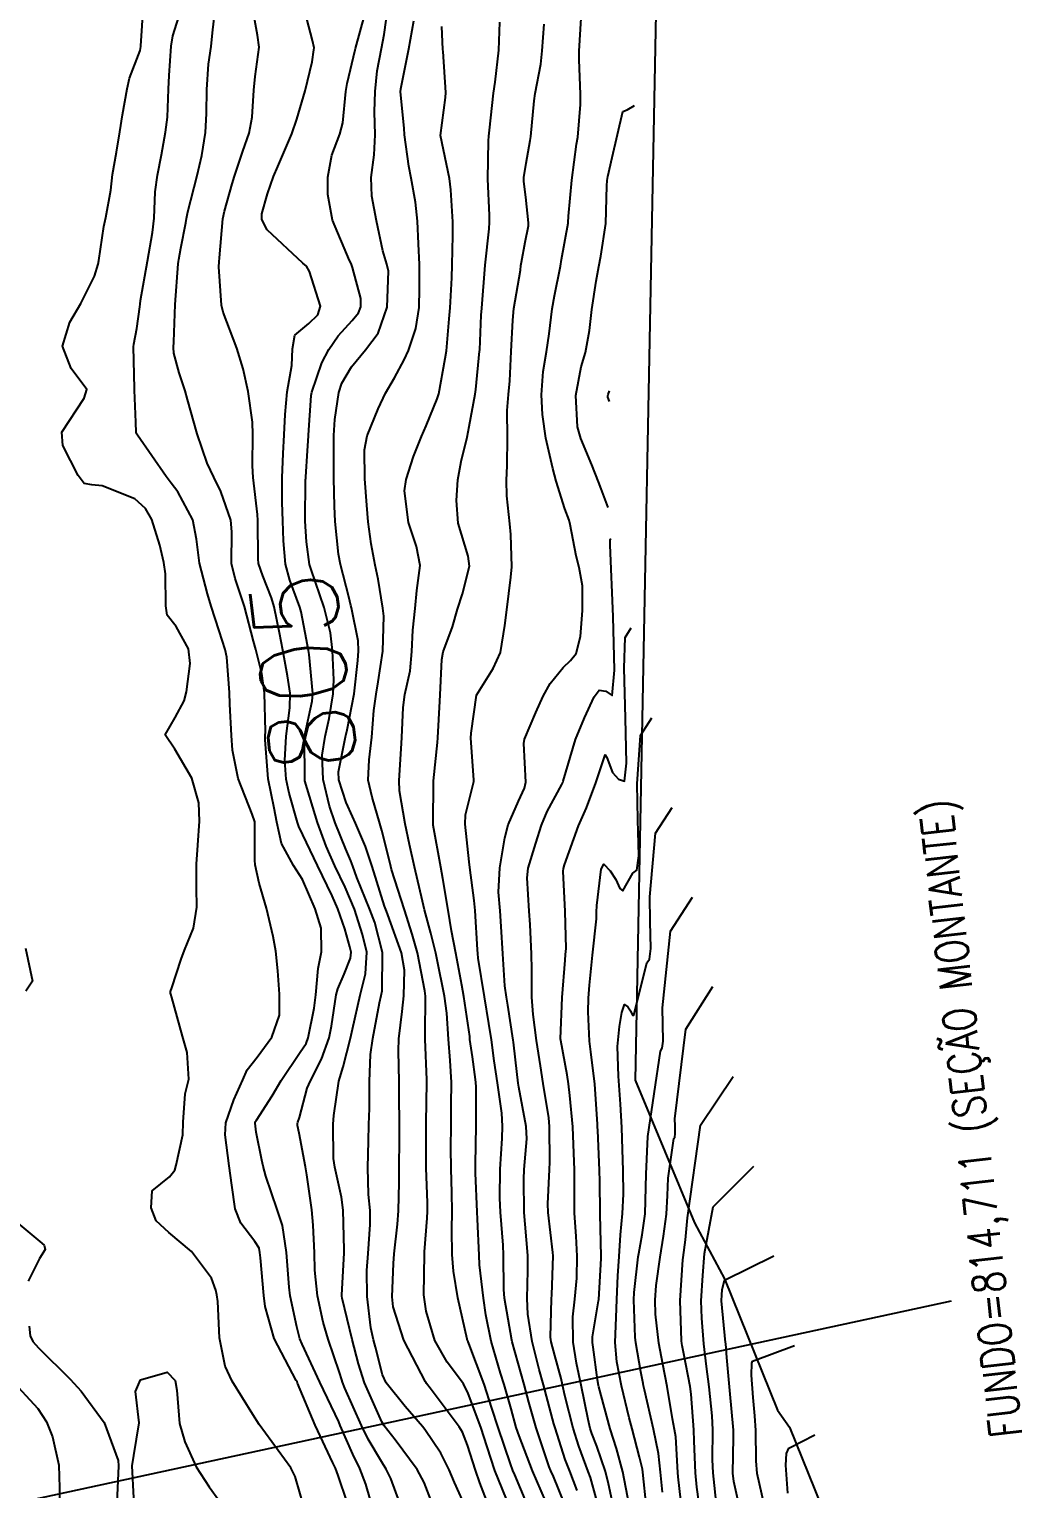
# Model space of a CAD drawing. Header units: metres. Extents: x 307586 to 320046, y 7427249 to 7434250.
# Drawn here: x 319600.3 to 319646.4, y 7427829.3 to 7427897.1 of the extents above; entities that cross this region are included whole.
import ezdxf
from ezdxf.enums import TextEntityAlignment as Align

# ---------------------------------------------------------------- set-up
doc = ezdxf.new("R2010")
doc.units = ezdxf.units.M
doc.header["$MEASUREMENT"] = 0
doc.linetypes.add('CONTINUO', pattern=[0])
for name, color, linetype in [('Area', 45, 'Continuous'), ('Cotas', 45, 'Continuous'), ('Curvas de Nivel 1m', 11, 'Continuous'), ('Curvas de Nivel 5m', 15, 'Continuous'), ('TEXTO', 45, 'Continuous')]:
    doc.layers.add(name, color=color, linetype=linetype)
doc.styles.add('ROMANS', font='romans', dxfattribs={"height": 0.2})
doc.styles.add('Style-STANDARD', font='STANDARD.shx')

msp = doc.modelspace()

# ---------------------------------------------------------------- linework, layer by layer
at = {"layer": 'Area'}
msp.add_polyline3d([(319629.509, 7427903.468, 827.951), (319628.429, 7427848.269, 824.558), (319631.197, 7427841.635, 830.589), (319632.58, 7427839.021, 834.099), (319635.041, 7427832.931, 838.019), (319635.603, 7427832.135, 839.299), (319638.872, 7427824.052, 835.539)], dxfattribs=at)
at = {"layer": 'Curvas de Nivel 1m', "flags": 128}
for points, elevation in [([(319613.09, 7427828.235), (319612.629, 7427829.842), (319612.431, 7427830.242), (319611.837, 7427831.052), (319610.96, 7427832.257), (319610.66, 7427832.722), (319609.701, 7427834.275), (319609.372, 7427834.962), (319609.117, 7427836.284), (319609.032, 7427837.982), (319608.995, 7427838.286), (319608.947, 7427838.499), (319608.741, 7427839.059), (319607.818, 7427840.299), (319606.762, 7427841.189), (319606.174, 7427841.726), (319605.942, 7427842.322), (319605.988, 7427843.119), (319606.795, 7427843.764), (319607.032, 7427844.075), (319607.105, 7427844.307), (319607.405, 7427845.716), (319607.421, 7427846.304), (319607.514, 7427847.632), (319607.682, 7427848.302), (319607.614, 7427849.554), (319607.399, 7427850.305), (319606.891, 7427852.107), (319606.846, 7427852.264), (319606.829, 7427852.311), (319606.828, 7427852.377), (319606.897, 7427852.552), (319607.329, 7427853.893), (319607.491, 7427854.304), (319607.905, 7427855.328), (319608.061, 7427856.299), (319608.05, 7427857.205), (319608.042, 7427858.299), (319608.099, 7427859.182), (319608.18, 7427860.298), (319608.145, 7427861.155), (319607.826, 7427862.302), (319607.033, 7427863.64), (319606.587, 7427864.317), (319607.051, 7427865.12), (319607.477, 7427865.887), (319607.573, 7427866.305), (319607.755, 7427867.631), (319607.668, 7427868.304), (319607.103, 7427869.343), (319606.672, 7427869.88), (319606.624, 7427870.317), (319606.606, 7427871.796), (319606.529, 7427872.319), (319606.332, 7427873.135), (319605.96, 7427874.328), (319605.668, 7427874.832), (319605.172, 7427875.276), (319603.652, 7427875.881), (319603.179, 7427875.937), (319602.815, 7427876.002), (319602.545, 7427876.37), (319601.828, 7427877.756), (319601.785, 7427878.381), (319602.828, 7427879.965), (319602.952, 7427880.364), (319602.21, 7427881.343), (319601.81, 7427882.382), (319602.149, 7427883.497), (319602.673, 7427884.369), (319603.296, 7427885.639), (319603.467, 7427886.193), (319603.499, 7427886.358), (319603.743, 7427887.94), (319603.835, 7427888.355), (319604.065, 7427889.633), (319604.139, 7427890.352), (319604.32, 7427891.394), (319604.481, 7427892.349), (319604.597, 7427893.136), (319604.827, 7427894.346), (319604.921, 7427894.831), (319605.421, 7427896.129), (319605.45, 7427896.312), (319605.453, 7427896.34), (319605.576, 7427898.214)], 801), ([(319615.053, 7427828.649), (319614.63, 7427829.883), (319614.497, 7427830.221), (319614.382, 7427830.476), (319613.563, 7427832.231), (319612.739, 7427834.182), (319612.715, 7427834.24), (319612.683, 7427834.296), (319611.648, 7427836.251), (319611.239, 7427837.742), (319611.171, 7427838.256), (319611.01, 7427839.998), (319610.988, 7427840.258), (319610.948, 7427840.452), (319610.758, 7427840.765), (319610.104, 7427841.614), (319609.838, 7427842.279), (319609.685, 7427843.385), (319609.561, 7427844.282), (319609.382, 7427845.719), (319609.411, 7427846.284), (319609.776, 7427847.344), (319610.189, 7427848.277), (319610.393, 7427848.739), (319610.863, 7427849.328), (319611.538, 7427850.26), (319611.908, 7427851.28), (319611.896, 7427852.255), (319611.818, 7427853.348), (319611.728, 7427854.258), (319611.605, 7427854.936), (319611.29, 7427856.265), (319610.96, 7427857.414), (319610.773, 7427858.272), (319610.757, 7427858.49), (319610.748, 7427860.272), (319610.637, 7427860.633), (319609.975, 7427862.28), (319609.711, 7427863.605), (319609.669, 7427864.284), (319609.597, 7427865.745), (319609.575, 7427866.285), (319609.448, 7427867.926), (319609.374, 7427868.287), (319609.102, 7427869.152), (319608.718, 7427870.294), (319608.548, 7427870.867), (319608.178, 7427872.3), (319608.036, 7427873.415), (319607.88, 7427874.303), (319607.176, 7427875.601), (319606.87, 7427876.005), (319606.64, 7427876.318), (319605.3, 7427878.25), (319605.242, 7427878.34), (319605.238, 7427878.365), (319605.218, 7427878.846), (319605.165, 7427880.341), (319605.16, 7427880.414), (319605.114, 7427882.341), (319605.126, 7427882.47), (319605.266, 7427883.202), (319605.415, 7427884.204), (319605.429, 7427884.338), (319605.445, 7427884.499), (319605.767, 7427886.335), (319605.998, 7427887.658), (319606.068, 7427888.333), (319606.125, 7427889.552), (319606.23, 7427890.331), (319606.419, 7427891.273), (319606.607, 7427892.328), (319606.69, 7427893.021), (319606.742, 7427894.327), (319606.771, 7427894.964), (319606.869, 7427896.326), (319606.947, 7427896.808), (319607.43, 7427898.32)], 802), ([(319616.283, 7427828.195), (319615.916, 7427829.491), (319615.634, 7427830.205), (319615.316, 7427830.886), (319614.728, 7427832.219), (319614.655, 7427832.386), (319613.773, 7427834.229), (319612.948, 7427835.99), (319612.853, 7427836.238), (319612.711, 7427836.795), (319612.399, 7427838.243), (319612.345, 7427838.636), (319612.23, 7427840.245), (319612.033, 7427841.515), (319611.794, 7427842.255), (319611.264, 7427843.795), (319611.138, 7427844.265), (319611.077, 7427844.537), (319610.819, 7427845.851), (319610.764, 7427846.271), (319610.774, 7427846.32), (319610.825, 7427846.396), (319611.565, 7427847.536), (319611.975, 7427848.253), (319612.866, 7427849.562), (319613.133, 7427849.974), (319613.232, 7427850.236), (319613.519, 7427851.602), (319613.589, 7427852.233), (319613.695, 7427853.449), (319613.849, 7427854.231), (319613.843, 7427855.321), (319613.56, 7427856.234), (319612.963, 7427857.59), (319612.556, 7427858.246), (319611.993, 7427859.265), (319611.778, 7427860.258), (319611.651, 7427860.912), (319611.372, 7427862.265), (319611.228, 7427864.079), (319611.236, 7427864.267), (319611.251, 7427864.473), (319611.207, 7427866.268), (319611.076, 7427867.164), (319610.8, 7427868.273), (319610.696, 7427868.675), (319610.271, 7427870.278), (319609.836, 7427871.573), (319609.674, 7427872.285), (319609.684, 7427873.756), (319609.635, 7427874.285), (319609.176, 7427875.626), (319608.853, 7427876.293), (319608.541, 7427876.948), (319608.073, 7427878.301), (319607.631, 7427879.904), (319607.517, 7427880.307), (319607.241, 7427881.141), (319606.991, 7427882.055), (319606.973, 7427882.314), (319606.985, 7427882.586), (319607.044, 7427884.314), (319607.187, 7427886.206), (319607.201, 7427886.321), (319607.218, 7427886.408), (319607.312, 7427886.942), (319607.54, 7427888.107), (319607.581, 7427888.316), (319607.645, 7427888.624), (319608.067, 7427890.309), (319608.293, 7427891.237), (319608.463, 7427892.304), (319608.5, 7427893.19), (319608.524, 7427894.303), (319608.595, 7427895.483), (319608.718, 7427896.301), (319608.793, 7427896.939), (319608.934, 7427898.298)], 803), ([(319617.644, 7427828.18), (319617.069, 7427829.745), (319616.851, 7427830.188), (319616.636, 7427830.538), (319616.02, 7427831.572), (319615.717, 7427832.204), (319614.941, 7427833.954), (319614.828, 7427834.218), (319614.792, 7427834.327), (319614.687, 7427834.669), (319614.166, 7427836.225), (319613.934, 7427837.009), (319613.663, 7427838.231), (319613.542, 7427839.435), (319613.525, 7427840.232), (319613.47, 7427841.529), (319613.409, 7427842.234), (319613.167, 7427843.866), (319613.102, 7427844.237), (319612.819, 7427845.802), (319612.741, 7427846.16), (319612.739, 7427846.241), (319612.758, 7427846.307), (319612.827, 7427846.529), (319613.192, 7427847.893), (319613.335, 7427848.235), (319613.858, 7427849.236), (319614.209, 7427850.227), (319614.324, 7427850.78), (319614.542, 7427852.224), (319614.609, 7427852.511), (319614.907, 7427853.19), (319615.205, 7427853.929), (319615.229, 7427854.215), (319615.175, 7427854.466), (319614.934, 7427855.296), (319614.618, 7427856.223), (319614.343, 7427856.835), (319613.666, 7427858.233), (319612.987, 7427859.67), (319612.805, 7427860.057), (319612.742, 7427860.244), (319612.357, 7427861.6), (319612.218, 7427862.252), (319612.156, 7427863.123), (319612.211, 7427864.252), (319612.376, 7427865.57), (319612.393, 7427866.25), (319612.27, 7427867.057), (319612.052, 7427868.256), (319611.905, 7427869.062), (319611.657, 7427870.262), (319611.53, 7427870.677), (319611.127, 7427871.71), (319610.931, 7427872.272), (319610.907, 7427872.502), (319610.899, 7427874.273), (319610.877, 7427874.562), (319610.677, 7427876.275), (319610.644, 7427876.822), (319610.667, 7427878.275), (319610.652, 7427878.842), (319610.441, 7427880.278), (319610.205, 7427881.319), (319609.916, 7427882.283), (319609.278, 7427883.961), (319609.201, 7427884.291), (319609.082, 7427886.074), (319609.097, 7427886.293), (319609.118, 7427886.48), (319609.266, 7427888.291), (319609.337, 7427888.654), (319609.705, 7427889.931), (319609.805, 7427890.285), (319610.196, 7427891.45), (319610.498, 7427892.279), (319610.635, 7427893.027), (319610.703, 7427894.277), (319610.774, 7427894.912), (319610.951, 7427896.275), (319610.879, 7427896.828), (319610.607, 7427898.278)], 804), ([(319621.752, 7427828.129), (319621.218, 7427829.543), (319621.018, 7427830.136), (319620.645, 7427831.301), (319620.403, 7427831.896), (319620.246, 7427832.146), (319618.901, 7427833.945), (319618.735, 7427834.169), (319618.712, 7427834.199), (319618.684, 7427834.244), (319617.679, 7427836.18), (319617.181, 7427837.731), (319617.138, 7427838.186), (319617.192, 7427839.742), (319617.227, 7427840.185), (319617.379, 7427841.572), (319617.426, 7427842.183), (319617.463, 7427843.513), (319617.462, 7427844.183), (319617.483, 7427845.516), (319617.483, 7427846.183), (319617.469, 7427847.558), (319617.46, 7427848.184), (319617.425, 7427849.627), (319617.448, 7427850.184), (319617.608, 7427851.461), (319617.676, 7427852.182), (319617.713, 7427853.379), (319617.572, 7427854.184), (319616.941, 7427855.949), (319616.873, 7427856.122), (319616.848, 7427856.191), (319616.788, 7427856.349), (319616.211, 7427858.201), (319615.901, 7427859.125), (319615.439, 7427860.213), (319615.298, 7427860.517), (319615.002, 7427861.174), (319614.664, 7427862.223), (319614.646, 7427862.597), (319614.968, 7427864.221), (319614.98, 7427864.285), (319615.046, 7427864.546), (319615.367, 7427866.215), (319615.535, 7427867.765), (319615.578, 7427868.213), (319615.562, 7427868.677), (319615.251, 7427870.218), (319615.222, 7427870.326), (319615.118, 7427870.724), (319614.738, 7427872.224), (319614.65, 7427872.716), (319614.482, 7427874.227), (319614.452, 7427874.946), (319614.432, 7427876.228), (319614.43, 7427876.992), (319614.428, 7427878.228), (319614.471, 7427878.977), (319614.657, 7427880.226), (319614.801, 7427880.661), (319615.245, 7427881.418), (319615.893, 7427882.21), (319616.48, 7427882.986), (319616.909, 7427884.196), (319616.962, 7427885.858), (319616.894, 7427886.196), (319616.704, 7427886.807), (319616.41, 7427888.209), (319616.199, 7427889.357), (319616.163, 7427890.212), (319616.303, 7427891.271), (319616.342, 7427892.21), (319616.321, 7427893.279), (319616.344, 7427894.211), (319616.446, 7427895.176), (319616.634, 7427896.208), (319616.767, 7427896.872), (319616.948, 7427898.205)], 807), ([(319620.614, 7427828.294), (319620.039, 7427829.56), (319619.789, 7427830.153), (319619.404, 7427830.922), (319618.652, 7427832.032), (319618.544, 7427832.171), (319617.747, 7427833.099), (319616.859, 7427834.188), (319616.687, 7427834.563), (319616.36, 7427835.856), (319616.275, 7427836.196), (319616.152, 7427836.757), (319615.97, 7427838.201), (319615.962, 7427839.418), (319616.019, 7427840.201), (319616.122, 7427841.555), (319616.109, 7427842.2), (319616.037, 7427842.948), (319616.012, 7427844.202), (319616.04, 7427845.426), (319616.059, 7427846.201), (319616.086, 7427846.949), (319616.082, 7427848.202), (319616.123, 7427849.458), (319616.239, 7427850.2), (319616.553, 7427851.859), (319616.627, 7427852.194), (319616.672, 7427852.418), (319616.681, 7427854.194), (319616.33, 7427855.592), (319616.099, 7427856.203), (319615.498, 7427857.679), (319615.309, 7427858.215), (319615.22, 7427858.461), (319614.981, 7427859.002), (319614.487, 7427860.225), (319614.224, 7427861.004), (319613.938, 7427862.231), (319613.889, 7427863.372), (319614.016, 7427864.23), (319614.205, 7427865.075), (319614.395, 7427866.227), (319614.424, 7427866.875), (319614.37, 7427868.227), (319614.267, 7427869.062), (319613.971, 7427870.231), (319613.369, 7427871.999), (319613.298, 7427872.238), (319613.149, 7427873.29), (319613.088, 7427874.241), (319613.115, 7427876.173), (319613.12, 7427876.241), (319613.119, 7427876.306), (319613.202, 7427877.509), (319613.245, 7427878.207), (319613.252, 7427878.24), (319613.378, 7427880.092), (319613.404, 7427880.238), (319613.876, 7427881.604), (319614.186, 7427882.231), (319614.626, 7427882.863), (319615.273, 7427883.576), (319615.572, 7427883.922), (319615.685, 7427884.214), (319615.674, 7427884.602), (319615.301, 7427886.036), (319615.232, 7427886.221), (319615.161, 7427886.365), (319614.358, 7427888.23), (319614.148, 7427889.429), (319614.154, 7427890.232), (319614.336, 7427891.258), (319614.698, 7427892.227), (319614.843, 7427892.763), (319614.984, 7427894.224), (319615.039, 7427894.591), (319615.422, 7427896.156), (319615.432, 7427896.21), (319615.871, 7427897.791)], 806), ([(319622.615, 7427828.367), (319621.916, 7427830.127), (319621.552, 7427831.223), (319621.26, 7427832.134), (319620.676, 7427833.701), (319620.446, 7427834.144), (319619.695, 7427835.157), (319619.123, 7427836.164), (319618.723, 7427837.529), (319618.625, 7427838.171), (319618.617, 7427838.289), (319618.633, 7427840.171), (319618.637, 7427840.288), (319618.77, 7427841.845), (319618.787, 7427842.17), (319618.779, 7427842.574), (319618.716, 7427844.171), (319618.715, 7427844.26), (319618.723, 7427846.171), (319618.723, 7427846.272), (319618.746, 7427848.171), (319618.748, 7427848.277), (319618.678, 7427850.172), (319618.679, 7427850.367), (319618.68, 7427852.172), (319618.659, 7427852.41), (319618.309, 7427854.176), (319618.065, 7427855.045), (319617.711, 7427856.182), (319617.112, 7427858.047), (319617.072, 7427858.189), (319616.977, 7427858.581), (319616.656, 7427859.862), (319616.569, 7427860.196), (319616.215, 7427861.412), (319616.024, 7427862.205), (319616.076, 7427863.155), (319616.197, 7427864.203), (319616.293, 7427865.439), (319616.397, 7427866.2), (319616.493, 7427866.777), (319616.702, 7427868.196), (319616.744, 7427869.83), (319616.708, 7427870.196), (319616.482, 7427871.555), (319616.354, 7427872.202), (319616.164, 7427873.188), (319616.022, 7427874.207), (319615.955, 7427874.993), (319615.874, 7427876.21), (319615.85, 7427877.563), (319615.983, 7427878.208), (319616.487, 7427879.462), (319616.824, 7427880.196), (319617.24, 7427880.909), (319617.697, 7427881.737), (319617.889, 7427882.184), (319618.244, 7427883.204), (319618.388, 7427884.179), (319618.409, 7427885.062), (319618.404, 7427886.179), (319618.368, 7427887.134), (319618.314, 7427888.185), (319618.228, 7427889.072), (319618.025, 7427890.19), (319617.917, 7427890.748), (319617.714, 7427892.195), (319617.688, 7427892.506), (319617.532, 7427894.198), (319617.541, 7427894.334), (319617.911, 7427896.193), (319618.137, 7427897.495)], 808), ([(319625.137, 7427828.611), (319624.63, 7427829.835), (319624.514, 7427830.101), (319624.441, 7427830.296), (319623.833, 7427832.108), (319623.489, 7427833.294), (319623.268, 7427834.114), (319622.716, 7427836.106), (319622.704, 7427836.171), (319622.359, 7427838.124), (319622.322, 7427838.539), (319622.311, 7427840.124), (319622.294, 7427840.589), (319622.172, 7427842.126), (319622.141, 7427842.771), (319622.158, 7427844.13), (319622.243, 7427845.555), (319622.268, 7427846.128), (319622.228, 7427846.733), (319622.027, 7427848.132), (319621.885, 7427849.157), (319621.755, 7427850.137), (319621.638, 7427850.896), (319621.435, 7427852.142), (319621.136, 7427853.931), (319621.112, 7427854.147), (319621.101, 7427854.324), (319620.993, 7427856.149), (319620.95, 7427856.61), (319620.749, 7427858.152), (319620.719, 7427858.409), (319620.531, 7427860.155), (319620.553, 7427860.599), (319620.931, 7427862.151), (319620.941, 7427862.224), (319620.796, 7427864.152), (319620.805, 7427864.392), (319621.063, 7427866.15), (319621.83, 7427867.39), (319622.172, 7427868.134), (319622.378, 7427869.403), (319622.462, 7427870.13), (319622.654, 7427871.645), (319622.695, 7427872.127), (319622.657, 7427873.629), (319622.602, 7427874.128), (319622.468, 7427875.423), (319622.453, 7427876.131), (319622.486, 7427876.838), (319622.499, 7427878.131), (319622.489, 7427879.395), (319622.547, 7427880.13), (319622.603, 7427880.769), (319622.675, 7427882.129), (319622.745, 7427883.595), (319622.797, 7427884.127), (319623.095, 7427885.917), (319623.119, 7427886.123), (319623.144, 7427886.283), (319623.319, 7427887.218), (319623.469, 7427887.98), (319623.478, 7427888.119), (319623.345, 7427889.31), (319623.26, 7427890.029), (319623.251, 7427890.122), (319623.259, 7427890.216), (319623.364, 7427890.888), (319623.553, 7427891.945), (319623.579, 7427892.118), (319623.735, 7427893.782), (319623.788, 7427894.116), (319624.049, 7427895.481), (319624.113, 7427896.113), (319624.202, 7427897.352)], 811), ([(319625.731, 7427829.191), (319625.389, 7427830.089), (319625.182, 7427830.635), (319624.707, 7427832.099), (319624.656, 7427832.286), (319624.171, 7427834.105), (319623.975, 7427834.822), (319623.65, 7427836.111), (319623.445, 7427837.39), (319623.416, 7427838.113), (319623.449, 7427839.41), (319623.437, 7427840.113), (319623.32, 7427841.562), (319623.276, 7427842.115), (319623.25, 7427843.662), (319623.273, 7427844.115), (319623.39, 7427845.542), (319623.367, 7427846.115), (319623.025, 7427847.943), (319622.996, 7427848.119), (319622.864, 7427849.201), (319622.774, 7427850.024), (319622.761, 7427850.122), (319622.511, 7427851.747), (319622.448, 7427852.127), (319622.381, 7427852.647), (319622.28, 7427854.13), (319622.205, 7427855.4), (319622.154, 7427856.132), (319622.086, 7427857.003), (319622.137, 7427858.133), (319622.377, 7427859.519), (319622.531, 7427860.127), (319623.004, 7427861.228), (319623.293, 7427861.835), (319623.356, 7427862.117), (319623.252, 7427863.906), (319623.281, 7427864.118), (319623.821, 7427865.346), (319624.149, 7427866.109), (319624.482, 7427866.695), (319625.083, 7427867.436), (319625.419, 7427867.764), (319625.695, 7427868.091), (319625.898, 7427868.885), (319625.984, 7427870.087), (319625.979, 7427871.239), (319625.834, 7427872.09), (319625.695, 7427872.638), (319625.406, 7427874.096), (319625.361, 7427874.293), (319625.17, 7427874.817), (319624.753, 7427876.104), (319624.599, 7427876.699), (319624.285, 7427878.109), (319624.129, 7427879.206), (319624.085, 7427880.111), (319624.155, 7427881.206), (319624.315, 7427882.109), (319624.433, 7427882.947), (319624.573, 7427884.107), (319624.68, 7427884.715), (319624.954, 7427886.103), (319625.009, 7427886.401), (319625.312, 7427888.1), (319625.313, 7427888.12), (319625.336, 7427888.419), (319625.484, 7427890.098), (319625.711, 7427891.762), (319625.76, 7427892.096), (319625.888, 7427893.605), (319625.888, 7427894.095), (319625.825, 7427895.69), (319625.822, 7427896.096), (319625.915, 7427897.626)], 812), ([(319623.597, 7427828.11), (319622.838, 7427829.911), (319622.751, 7427830.119), (319622.636, 7427830.429), (319622.064, 7427832.126), (319621.777, 7427833.018), (319621.418, 7427834.133), (319620.702, 7427836.028), (319620.663, 7427836.102), (319620.643, 7427836.141), (319620.616, 7427836.229), (319620.187, 7427838.148), (319619.983, 7427839.389), (319619.93, 7427840.152), (319619.918, 7427841.306), (319619.928, 7427842.153), (319619.917, 7427843.022), (319619.881, 7427844.159), (319619.869, 7427845.103), (319619.873, 7427846.159), (319619.887, 7427847.109), (319619.894, 7427848.16), (319619.841, 7427849.182), (319619.759, 7427850.161), (319619.674, 7427851.373), (319619.568, 7427852.163), (319619.231, 7427853.854), (319619.16, 7427854.168), (319618.932, 7427855.098), (319618.643, 7427856.173), (319618.543, 7427856.58), (319618.182, 7427858.178), (319617.944, 7427859.22), (319617.739, 7427860.183), (319617.486, 7427861.707), (319617.458, 7427862.186), (319617.559, 7427863.661), (319617.591, 7427864.185), (319617.651, 7427865.59), (319617.733, 7427866.183), (319617.974, 7427867.287), (319618.047, 7427868.18), (319618.101, 7427869.182), (319618.202, 7427870.179), (319618.284, 7427871.015), (319618.434, 7427872.177), (319618.264, 7427873.061), (319617.896, 7427874.183), (319617.713, 7427875.65), (319617.786, 7427876.184), (319618.126, 7427877.254), (319618.5, 7427878.177), (319618.713, 7427878.68), (319619.231, 7427879.937), (319619.289, 7427880.113), (319619.303, 7427880.169), (319619.606, 7427881.809), (319619.657, 7427882.166), (319619.791, 7427883.651), (319619.829, 7427884.165), (319619.905, 7427885.556), (319619.928, 7427886.164), (319619.959, 7427887.528), (319619.956, 7427888.164), (319619.868, 7427889.644), (319619.796, 7427890.166), (319619.383, 7427892.17), (319619.624, 7427893.945), (319619.63, 7427894.168), (319619.508, 7427896.083), (319619.5, 7427896.169), (319619.439, 7427897.241)], 809), ([(319627.173, 7427874.88), (319626.857, 7427875.752), (319626.734, 7427876.077), (319626.42, 7427876.856), (319625.912, 7427878.09), (319625.756, 7427878.63), (319625.674, 7427880.093), (319625.928, 7427881.414), (319626.118, 7427882.087), (319626.302, 7427883.113), (319626.425, 7427884.083), (319626.62, 7427885.404), (319626.736, 7427886.079), (319626.83, 7427886.557), (319627.068, 7427888.074), (319627.116, 7427889.839), (319627.125, 7427890.073), (319627.161, 7427890.268), (319627.369, 7427891.156), (319627.853, 7427893.29), (319628.059, 7427893.365), (319628.403, 7427893.56)], 813), ([(319627.233, 7427879.81), (319627.166, 7427880.005), (319627.16, 7427880.071), (319627.172, 7427880.133), (319627.233, 7427880.31)], 814), ([(319626.621, 7427828.831), (319626.355, 7427829.798), (319626.253, 7427830.076), (319625.808, 7427831.246), (319625.544, 7427832.087), (319625.164, 7427833.605), (319625.061, 7427834.094), (319624.992, 7427834.401), (319624.697, 7427835.468), (319624.522, 7427836.102), (319624.496, 7427836.312), (319624.549, 7427838.102), (319624.557, 7427838.279), (319624.617, 7427840.101), (319624.607, 7427840.249), (319624.385, 7427842.104), (319624.369, 7427842.514), (319624.446, 7427844.104), (319624.463, 7427844.447), (319624.458, 7427846.104), (319624.419, 7427846.514), (319624.157, 7427848.107), (319624.035, 7427848.935), (319623.847, 7427850.11), (319623.688, 7427851.309), (319623.635, 7427852.113), (319623.622, 7427853.403), (319623.616, 7427854.113), (319623.545, 7427855.505), (319623.51, 7427856.114), (319623.415, 7427857.666), (319623.465, 7427858.115), (319623.821, 7427859.276), (319624.085, 7427860.109), (319624.349, 7427860.757), (319625.022, 7427862.008), (319625.056, 7427862.066), (319625.069, 7427862.099), (319625.088, 7427862.164), (319625.665, 7427864.091), (319626.079, 7427865.111), (319626.528, 7427866.078), (319626.758, 7427866.384), (319627.067, 7427866.339), (319627.367, 7427866.136), (319627.473, 7427867.315), (319627.416, 7427869.819), (319627.269, 7427873.13), (319627.268, 7427873.388), (319627.303, 7427873.44)], 813), ([(319627.508, 7427828.061), (319627.198, 7427829.493), (319627.054, 7427830.066), (319626.645, 7427831.253), (319626.421, 7427831.843), (319626.347, 7427832.075), (319626.244, 7427832.491), (319625.916, 7427834.082), (319625.712, 7427835.104), (319625.555, 7427836.087), (319625.541, 7427837.268), (319625.629, 7427838.087), (319625.716, 7427839.058), (319625.744, 7427840.085), (319625.696, 7427841.019), (319625.618, 7427842.087), (319625.607, 7427843.271), (319625.606, 7427844.088), (319625.589, 7427844.867), (319625.535, 7427846.089), (319625.388, 7427847.549), (319625.333, 7427848.093), (319625.273, 7427848.51), (319624.973, 7427850.099), (319624.963, 7427850.188), (319625.039, 7427852.098), (319625.174, 7427853.841), (319625.199, 7427854.096), (319625.218, 7427854.388), (319625.182, 7427856.096), (319625.09, 7427857.979), (319625.102, 7427858.098), (319625.153, 7427858.276), (319625.793, 7427860.088), (319626.164, 7427860.924), (319626.611, 7427862.076), (319627.036, 7427863.384), (319627.122, 7427863.267), (319627.371, 7427862.566), (319627.652, 7427862.26), (319627.931, 7427862.154), (319628.037, 7427863.004), (319627.988, 7427865.094), (319627.915, 7427867.413), (319627.971, 7427868.839), (319628.253, 7427869.28)], 814), ([(319628.964, 7427828.393), (319628.792, 7427830.048), (319628.77, 7427830.183), (319628.64, 7427830.737), (319628.287, 7427832.054), (319628.155, 7427832.561), (319627.799, 7427834.059), (319627.582, 7427835.174), (319627.507, 7427836.062), (319627.55, 7427837.232), (319627.579, 7427838.062), (319627.632, 7427839.174), (319627.688, 7427840.061), (319627.748, 7427841.075), (319627.841, 7427842.059), (319627.887, 7427842.958), (319627.868, 7427844.059), (319627.84, 7427845.033), (319627.815, 7427846.06), (319627.757, 7427847.143), (319627.657, 7427848.455), (319627.614, 7427849.821), (319627.708, 7427850.758), (319627.818, 7427851.404), (319627.941, 7427851.782), (319628.088, 7427851.678), (319628.212, 7427851.485), (319628.306, 7427851.285), (319628.363, 7427851.278), (319628.975, 7427853.71), (319629.102, 7427853.887), (319629.165, 7427854.384), (319629.133, 7427855.643), (319629.116, 7427856.782), (319629.376, 7427859.736), (319630.153, 7427860.94)], 816), ([(319629.698, 7427829.108), (319629.612, 7427830.035), (319629.513, 7427830.909), (319629.29, 7427832.04), (319628.864, 7427833.863), (319628.826, 7427834.048), (319628.803, 7427834.168), (319628.689, 7427834.704), (319628.46, 7427836.052), (319628.438, 7427836.322), (319628.378, 7427838.054), (319628.392, 7427838.398), (319628.577, 7427840.052), (319628.6, 7427840.206), (319628.763, 7427841.069), (319628.894, 7427842.048), (319628.949, 7427843.9), (319629.018, 7427845.649), (319629.609, 7427849.607), (319629.688, 7427849.752), (319629.729, 7427850.073), (319629.712, 7427850.858), (319629.698, 7427851.622), (319630.079, 7427855.184), (319631.093, 7427856.77)], 817), ([(319600.095, 7427854.398), (319600.427, 7427852.868), (319600.105, 7427852.398)], 801), ([(319630.615, 7427828.199), (319630.427, 7427829.819), (319630.415, 7427830.023), (319630.315, 7427831.69), (319630.263, 7427832.026), (319630.166, 7427832.522), (319629.919, 7427834.031), (319629.714, 7427835.056), (319629.531, 7427836.038), (319629.384, 7427837.379), (319629.361, 7427838.041), (319629.414, 7427838.714), (319629.6, 7427840.037), (319629.75, 7427841.017), (319629.888, 7427842.033), (319629.929, 7427842.895), (319629.962, 7427843.708), (319630.237, 7427845.551), (319630.274, 7427845.616), (319630.293, 7427845.764), (319630.285, 7427846.134), (319630.281, 7427846.468), (319630.782, 7427850.633), (319632.043, 7427852.61)], 818), ([(319631.484, 7427828.011), (319631.301, 7427829.338), (319631.239, 7427830.014), (319631.177, 7427831.485), (319631.158, 7427832.015), (319631.035, 7427833.661), (319630.989, 7427834.017), (319630.698, 7427835.55), (319630.614, 7427835.933), (319630.596, 7427836.022), (319630.583, 7427836.144), (319630.524, 7427838.023), (319630.646, 7427839.916), (319630.658, 7427840.021), (319630.765, 7427840.846), (319630.859, 7427841.862), (319631.472, 7427846.164), (319632.993, 7427848.44)], 819), ([(319598.773, 7427842.41), (319600.757, 7427840.769), (319600.962, 7427840.594), (319601.01, 7427840.386), (319600.749, 7427839.972), (319600.219, 7427838.914)], 801), ([(319633.379, 7427827.992), (319633.013, 7427829.613), (319632.972, 7427829.997), (319633.005, 7427831.649), (319632.997, 7427831.997), (319632.836, 7427833.844), (319632.697, 7427835.379), (319632.64, 7427836.001), (319632.636, 7427836.068), (319632.452, 7427838.003), (319632.458, 7427838.28), (319632.479, 7427838.524), (319632.584, 7427838.967), (319634.883, 7427840.1)], 821), ([(319600.263, 7427836.833), (319600.315, 7427836.386), (319600.436, 7427836.12), (319600.697, 7427835.821), (319602.176, 7427834.365), (319602.675, 7427833.814), (319603.747, 7427832.349), (319604.395, 7427830.583), (319604.416, 7427830.342), (319604.34, 7427828.618)], 801), ([(319634.535, 7427828.06), (319634.11, 7427829.985), (319634.06, 7427830.567), (319634.044, 7427831.986), (319634, 7427832.656), (319633.919, 7427833.506), (319633.836, 7427834.558), (319633.851, 7427835.104), (319633.893, 7427835.201), (319635.833, 7427835.93)], 822), ([(319599.376, 7427834.4), (319600.662, 7427832.997), (319601.072, 7427832.376), (319601.342, 7427831.677), (319601.64, 7427830.37), (319601.681, 7427829.311), (319601.671, 7427828.369)], 802), ([(319605.136, 7427828.85), (319605.046, 7427830.334), (319605.125, 7427830.82), (319605.381, 7427832.329), (319605.213, 7427833.793), (319605.445, 7427834.329), (319606.687, 7427834.687), (319607.054, 7427834.306), (319607.133, 7427833.849), (319607.252, 7427832.304), (319607.493, 7427831.453), (319608.034, 7427830.296), (319608.624, 7427829.356), (319609.079, 7427828.744)], 801), ([(319635.531, 7427829.059), (319635.442, 7427830.369), (319635.473, 7427830.903), (319635.57, 7427831.154), (319636.783, 7427831.77)], 823)]:
    msp.add_lwpolyline(points, dxfattribs=dict(at, elevation=elevation))
at = {"layer": 'Curvas de Nivel 5m', "flags": 128}
for points, elevation in [([(319619.014, 7427828.561), (319618.627, 7427829.563), (319618.304, 7427830.173), (319617.284, 7427831.546), (319616.771, 7427832.189), (319616.656, 7427832.378), (319615.856, 7427834.202), (319615.568, 7427835.083), (319615.283, 7427836.211), (319614.818, 7427838.132), (319614.803, 7427838.219), (319614.805, 7427838.29), (319614.91, 7427840.218), (319614.914, 7427840.377), (319614.863, 7427842.219), (319614.782, 7427842.817), (319614.472, 7427844.223), (319614.416, 7427844.615), (319614.392, 7427846.224), (319614.427, 7427846.626), (319614.661, 7427848.222), (319614.702, 7427848.374), (319614.86, 7427848.882), (319615.204, 7427850.215), (319615.293, 7427850.63), (319615.645, 7427852.209), (319615.902, 7427853.211), (319615.955, 7427854.205), (319615.763, 7427855.04), (319615.38, 7427856.213), (319614.958, 7427857.231), (319614.479, 7427858.225), (319614.077, 7427859.134), (319613.67, 7427860.233), (319613.083, 7427862.169), (319613.071, 7427862.239), (319613.069, 7427864.213), (319613.069, 7427864.24), (319613.419, 7427865.876), (319613.445, 7427866.236), (319613.274, 7427868.054), (319613.252, 7427868.238), (319613.101, 7427869.059), (319612.903, 7427870.036), (319612.846, 7427870.244), (319612.379, 7427871.505), (319612.178, 7427872.254), (319612.081, 7427873.324), (319612.048, 7427874.257), (319612.029, 7427875.115), (319612.032, 7427876.257), (319612.068, 7427877.388), (319612.121, 7427878.256), (319612.164, 7427879.198), (319612.256, 7427880.255), (319612.472, 7427881.479), (319612.512, 7427882.251), (319612.619, 7427882.894), (319613.271, 7427883.427), (319613.683, 7427883.83), (319613.811, 7427884.235), (319613.299, 7427885.855), (319613.151, 7427886.092), (319612.982, 7427886.245), (319611.326, 7427887.787), (319611.08, 7427888.273), (319611.082, 7427888.526), (319611.345, 7427889.453), (319611.62, 7427890.266), (319611.819, 7427890.725), (319612.479, 7427892.253), (319612.707, 7427892.926), (319613.097, 7427894.245), (319613.416, 7427895.593), (319613.504, 7427896.157), (319613.505, 7427896.239), (319613.428, 7427896.584), (319612.995, 7427898.247)], 805), ([(319624.466, 7427828.25), (319623.664, 7427830.11), (319623.035, 7427831.731), (319622.908, 7427832.117), (319622.666, 7427832.984), (319622.341, 7427834.123), (319622.174, 7427834.639), (319621.743, 7427836.13), (319621.496, 7427837.358), (319621.38, 7427838.134), (319621.202, 7427839.682), (319621.177, 7427840.136), (319621.108, 7427841.798), (319621.09, 7427842.137), (319621.009, 7427843.938), (319621.008, 7427844.147), (319621.015, 7427844.357), (319621.035, 7427846.147), (319621.047, 7427847.95), (319621.033, 7427848.147), (319621.008, 7427848.301), (319620.865, 7427849.351), (319620.755, 7427850.151), (319620.741, 7427850.285), (319620.465, 7427852.154), (319620.378, 7427852.678), (319620.091, 7427854.158), (319619.896, 7427855.197), (319619.743, 7427856.162), (319619.498, 7427857.632), (319619.403, 7427858.166), (319619.043, 7427860.119), (319619.04, 7427860.17), (319619.064, 7427862.118), (319619.063, 7427862.169), (319619.244, 7427863.963), (319619.257, 7427864.168), (319619.351, 7427865.877), (319619.366, 7427866.167), (319619.44, 7427867.814), (319619.514, 7427868.166), (319619.937, 7427869.329), (319620.18, 7427870.159), (319620.405, 7427870.872), (319620.729, 7427872.154), (319620.672, 7427872.622), (319620.198, 7427874.16), (319620.131, 7427875.203), (319620.187, 7427876.16), (319620.34, 7427877.014), (319620.617, 7427878.156), (319620.722, 7427878.651), (319620.998, 7427880.152), (319621.026, 7427880.362), (319621.199, 7427882.151), (319621.206, 7427882.208), (319621.28, 7427883.813), (319621.3, 7427884.15), (319621.467, 7427886.148), (319621.644, 7427887.83), (319621.668, 7427888.145), (319621.659, 7427888.468), (319621.577, 7427890.147), (319621.609, 7427891.917), (319621.629, 7427892.146), (319621.656, 7427892.416), (319621.843, 7427894.143), (319621.919, 7427894.653), (319622.093, 7427896.14), (319622.147, 7427897.435)], 810), ([(319628.148, 7427828.524), (319627.862, 7427830.058), (319627.558, 7427831.146), (319627.277, 7427832.064), (319626.739, 7427834.012), (319626.728, 7427834.07), (319626.686, 7427834.336), (319626.473, 7427835.846), (319626.445, 7427836.074), (319626.449, 7427836.332), (319626.732, 7427838.001), (319626.742, 7427838.061), (319626.854, 7427839.966), (319626.858, 7427840.069), (319626.802, 7427842.041), (319626.804, 7427842.07), (319626.795, 7427843.57), (319626.781, 7427844.07), (319626.694, 7427845.944), (319626.685, 7427846.072), (319626.677, 7427846.221), (319626.561, 7427848.074), (319626.372, 7427849.582), (319626.312, 7427850.078), (319626.244, 7427851.437), (319626.258, 7427852.08), (319626.305, 7427852.676), (319626.452, 7427854.077), (319626.629, 7427855.764), (319626.637, 7427856.075), (319626.643, 7427856.379), (319626.849, 7427858.072), (319626.975, 7427858.303), (319627.263, 7427858), (319627.526, 7427857.591), (319627.724, 7427857.174), (319627.855, 7427857.059), (319628.33, 7427857.881), (319628.516, 7427858.02), (319628.601, 7427858.694), (319628.56, 7427860.369), (319628.523, 7427862.029), (319628.674, 7427864.286), (319629.203, 7427865.11)], 815), ([(319632.229, 7427828.392), (319632.05, 7427830.006), (319632.026, 7427830.619), (319632.04, 7427832.006), (319632.014, 7427832.662), (319631.871, 7427834.008), (319631.742, 7427834.96), (319631.626, 7427836.011), (319631.529, 7427837.204), (319631.497, 7427838.012), (319631.571, 7427839.185), (319631.662, 7427840.208), (319632.056, 7427842.381), (319633.943, 7427844.27)], 820)]:
    msp.add_lwpolyline(points, dxfattribs=dict(at, elevation=elevation))
at = {"layer": 'TEXTO', "linetype": 'CONTINUO'}
msp.add_polyline3d([(319402.815, 7427786.034, 0), (319643.13, 7427838.007, 0)], dxfattribs=at)

# ---------------------------------------------------------------- texts
at = {"layer": 'Cotas', "style": 'Style-STANDARD'}
msp.add_text('805', height=4, rotation=97.08698, dxfattribs=at).set_placement((319613.004, 7427867.231, 805), align=Align.MIDDLE_CENTER)
at = {"layer": 'TEXTO', "style": 'ROMANS', "width": 0.8}
msp.add_text('FUNDO=814,711 (SEÇÃO MONTANTE)', height=1.5, rotation=96.37718, dxfattribs=at).set_placement((319646.426, 7427831.737))

doc.saveas('drawing.dxf')
